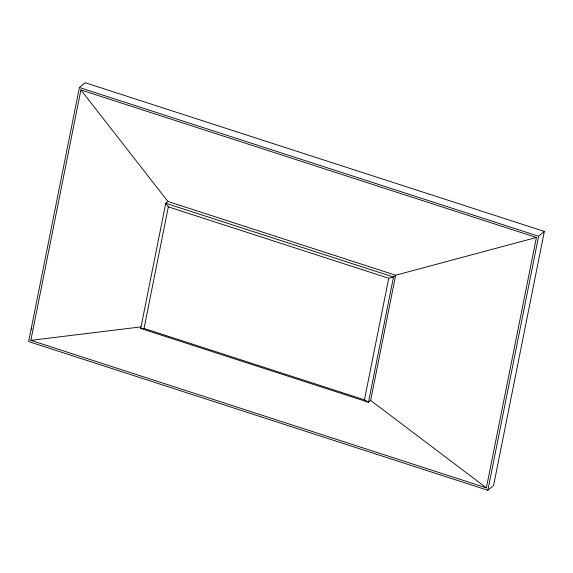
<?xml version="1.0" encoding="UTF-8"?>
<svg xmlns="http://www.w3.org/2000/svg" width="573" height="573" viewBox="0 0 573 573"><rect width="100%" height="100%" fill="white"/><g stroke="black" fill="none" stroke-linecap="round" stroke-linejoin="round"><path stroke-width="0.86" d="M79.411 87.526L28.65 341.572L487.845 490.287L493.589 485.474L544.35 231.428L85.155 82.713L79.411 87.526L538.606 236.241L544.35 231.428M30.849 340.348L80.886 89.94L536.407 237.466L486.37 487.874L30.849 340.348L141.108 326.875M140.722 328.465L144.038 328.444L364.449 399.825L368.482 402.232L393.501 277.024L165.74 203.265L168.333 206.874L388.745 278.256L393.501 277.024L395.656 275.219L370.638 400.427L368.482 402.232L140.722 328.465L165.74 203.265L167.896 201.46L395.656 275.219L536.407 237.466M144.038 328.444L168.333 206.874M364.449 399.825L388.745 278.256M487.845 490.287L538.606 236.241M370.638 400.427L486.37 487.874M80.886 89.94L167.896 201.46M31.751 329.382A7.27 6.425 50 0 1 31.751 328.508"/></g></svg>
